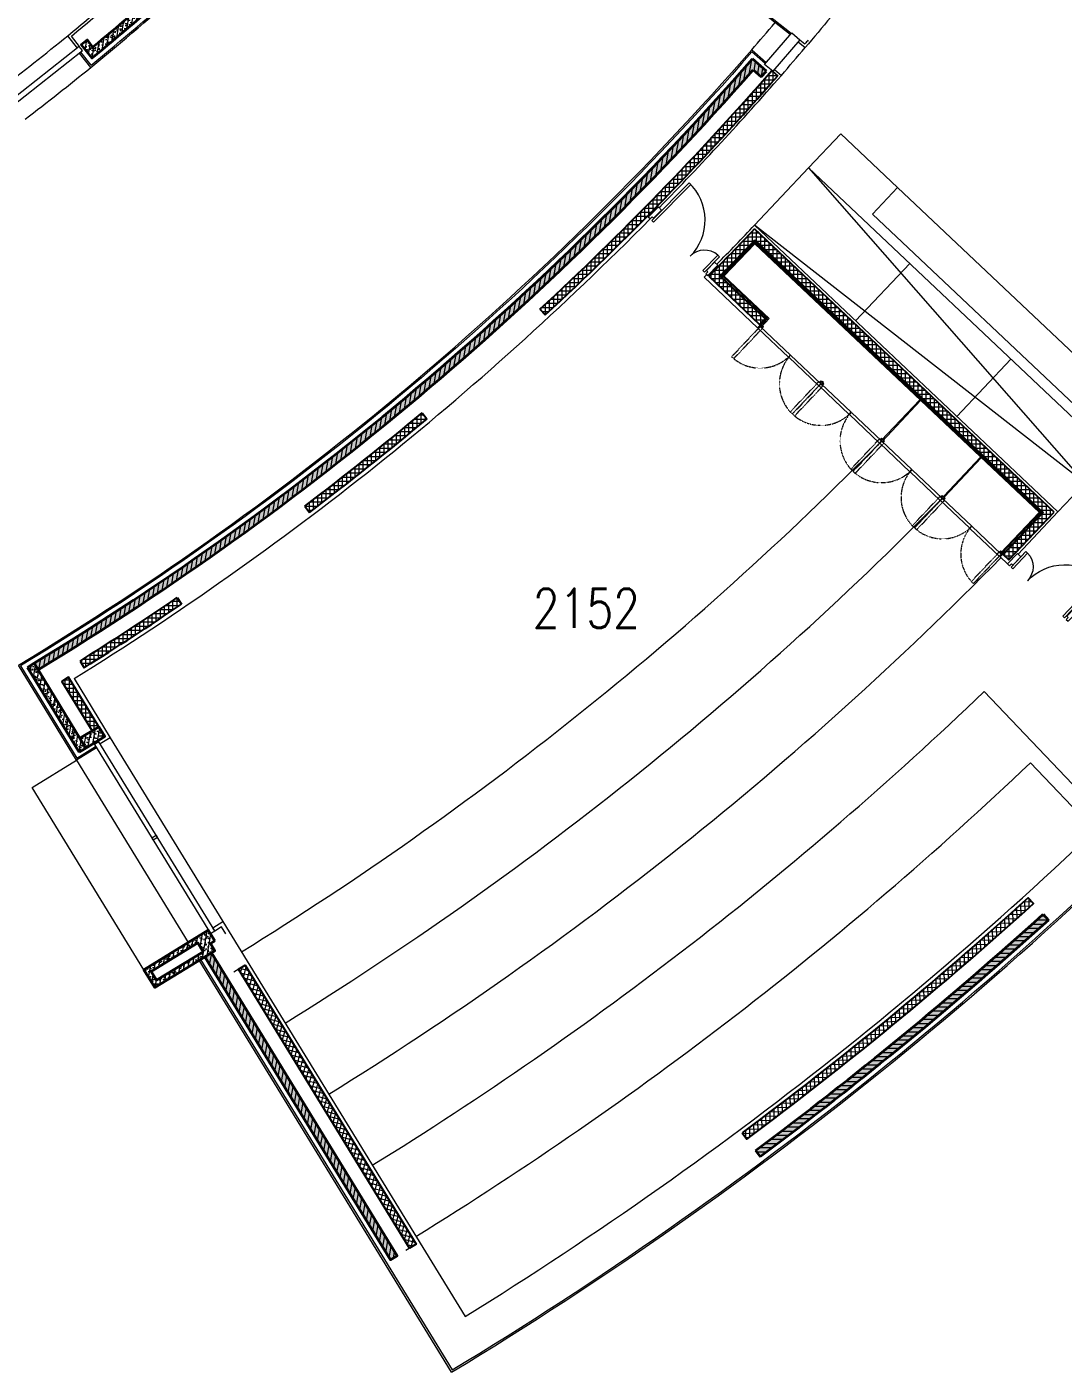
# Model space of a CAD drawing. Header units: inches. Extents: x 342932 to 557958, y 80625 to 242727.
# Drawn here: x 448515 to 468383, y 105037 to 130834 of the extents above; entities that cross this region are included whole.
import ezdxf
from ezdxf.enums import TextEntityAlignment as Align

# ---------------------------------------------------------------- set-up
doc = ezdxf.new("R2010")
doc.units = ezdxf.units.IN
doc.header["$MEASUREMENT"] = 0
doc.linetypes.add('First Floor$0$HIDDEN', pattern=[0.375, 0.25, -0.125])
for name, color, linetype, lineweight in [('First Floor$0$A-G2-G-Building-Elements-Below', 251, 'Continuous', 13), ('First Floor$0$A-G23-M-Stairs-Concrete', 251, 'Continuous', 15), ('First Floor$0$A-G250-G-Walls-Low-Level', 251, 'Continuous', 15), ('First Floor$0$A-G250-G-Walls-Precast-Concrete', 251, 'Continuous', 35), ('First Floor$0$A-G250-M-Walls-Blockwork', 7, 'Continuous', 25), ('First Floor$0$A-G252-H-Internal-Walls', 251, 'Continuous', 9), ('First Floor$0$A-G262-H-Precast-Panel', 251, 'Continuous', 5), ('First Floor$0$A-G312-M-Wall-Cladding-Panel', 7, 'Continuous', 9), ('First Floor$0$A-G312-M-Wall-Finish-Plaster', 7, 'Continuous', 15), ('First Floor$0$A-G321-M-Window', 251, 'Continuous', 9), ('First Floor$0$A-G322-M-Door', 251, 'Continuous', 15), ('First Floor$0$A-G331-M-Floor-Finish-Screed', 251, 'Continuous', 5), ('First Floor$0$A-G4-M-Furniture-Built-In', 251, 'Continuous', 9), ('First Floor$0$Z-Z001-S-Room-Name-Identification-250', 7, 'Continuous', 15)]:
    doc.layers.add(name, color=color, linetype=linetype, lineweight=lineweight)
doc.styles.add('First Floor$0$Tag-RomanS', font='romans.shx', dxfattribs={"width": 0.8})
pattern_1 = [(90, (361382.1135223866, 239676.5216957793), (-79.375, 7.105427357601002e-15), []), (180, (361382.1135223866, 239676.5216957793), (-7.105427357601002e-15, -79.375), [])]
pattern_2 = [(49.99999999999999, (361382.1135223866, 239676.5216957793), (182.184668996004, -15.93908553890309), [19.05, -209.55]), (355, (361382.1135223866, 239676.5216957793), (-35.24282597566699, 191.05664288218), [15.24, -167.64]), (100.451, (361397.2955223866, 239675.1934457793), (146.9425016659592, 175.1166878202919), [16.19, -178.09]), (46.18420000000002, (361382.1135223866, 239727.3216957793), (271.0790408921299, -42.04232793272715), [28.57499999999998, -314.3249999999997]), (96.6356, (361404.7034223866, 239723.8181957793), (237.4042344662371, 247.4255558900492), [24.285, -267.135]), (351.1840000000001, (361382.1135223866, 239727.3216957793), (237.4046058139339, 247.4251178605977), [22.86, -251.46]), (21, (361407.5135223866, 239714.6216957793), (151.6148798353833, -102.2655185167625), [19.05, -209.55]), (326.0000000000001, (361407.5135223866, 239714.6216957793), (61.80202834764707, 184.1879661223193), [15.24, -167.64]), (71.4514, (361420.1480223866, 239706.0995957793), (213.4164907701245, 81.92285771605745), [16.19, -178.09]), (37.50000000000001, (361382.1135223866, 239676.5216957793), (3.088603250591817, 84.55503887315311), [0, -165.608, 0, -170.18, 0, -168.275]), (7.499999999999999, (361382.1135223866, 239676.5216957793), (66.81966251030575, 100.1805748181195), [0, -97.02799999999999, 0, -161.798, 0, -64.135]), (327.5, (361325.4715223866, 239676.5216957793), (135.5905951668714, -5.728743992673458), [0, -63.5, 0, -198.12, 0, -262.89]), (317.5, (361300.0715223866, 239676.5216957793), (148.129181386018, 25.42649103333301), [0, -82.55, 0, -131.572, 0, -186.69])]
pattern_3 = [(80, (361382.1135223866, 239676.5216957793), (-78.16911539534401, 13.7833241023126), [])]

# ---------------------------------------------------------------- blocks, each defined once
blk = doc.blocks.new('First Floor$0$A$C647553F4')
for p, q in [((1.999999999992724, 3.637978807091713e-12), (0, 0)), ((2, -20.79523597040679), (1.999999999992724, 3.637978807091713e-12)), ((2, -20.79523597040679), (0, -20.79523597040679)), ((17.43575404337025, -7.647512015650136), (1.999999999992724, -7.647512015657412)), ((17.43575404337025, -12.56112209789353), (2, -12.56112209789717)), ((5, -36.08501475272351), (29.8715080867405, -36.08501475272351)), ((4.999999999992724, -39.21001475272351), (5, -36.08501475272351)), ((10.17399289176683, -12.56112209789717), (7.601248866441892, -36.08501475272351)), ((11.18544759857468, -3.312882975005778), (10.71138103442354, -7.647512015653774)), ((11.18575404337025, -3.307262309506768), (23.68575404337025, -3.307262309506768)), ((13.05455135922966, -5.458674675843213), (21.30447264556278, -5.458674675785005)), ((13.05455135923694, -7.647512015653774), (13.05455135922966, -5.458674675843213)), ((13.05455135922966, -15.33656129468), (13.05455135922966, -12.56112209789717)), ((21.30447264556278, -15.33656129462179), (13.05455135922966, -15.33656129468)), ((21.30447264556278, -5.458674675785005), (21.30447264556278, -15.33656129462179)), ((23.68606048816582, -3.312882975005778), (27.27025922029861, -36.08501475272351)), ((29.87150808674778, -39.21001475272351), (29.8715080867405, -36.08501475272351))]:
    blk.add_line(p, q)
at = {"elevation": -5.626083500714484e-10}
blk.add_lwpolyline([(5, -36.08501475272351), (29.87150808674778, -36.08501475272351), (29.87150808674778, -39.21001475272351), (5, -39.21001475272351)], close=True, dxfattribs=at)
blk.add_circle((17.43575404337025, -10.10431705677183), 2.456805041121697)
blk = doc.blocks.new('First Floor$0$A$C05DB4EB2')
h = blk.add_hatch(color=256)
h.paths.add_polyline_path([(-13, -48), (13, -48), (13, -2), (-13, -2)], flags=16)
h.paths.add_polyline_path([(-15, -50), (15, -50), (15, 0), (-15, 0)])
for points in [[(-15, -50), (15, -50), (15, 0), (-15, 0)], [(-13, -48), (13, -48), (13, -2), (-13, -2)]]:
    blk.add_lwpolyline(points, close=True)
blk = doc.blocks.new('First Floor$0$pivot door-1600')
at = {"layer": 'First Floor$0$A-G322-M-Door'}
for p, q in [((-231.7778740431888, -392.986235847912), (-231.7778740431906, -117.986235847912)), ((-181.7778740431906, -117.986235847912), (-231.7778740431906, -117.986235847912)), ((-181.7778740431906, -170.9862358479143), (-181.7778740431906, -117.986235847912)), ((-181.7778740431906, -170.9862358479143), (-144.707874043231, -170.9862358478781)), ((-139.7078585431821, -117.986235847912), (-94.70785854318206, -117.986235847912)), ((-139.7078585431821, -117.986235847912), (-139.7078585431821, -533.6098169784075)), ((-94.70785854318206, -117.986235847912), (-94.70785854318207, -533.6098169784075)), ((1270.938418608571, -117.986235847912), (1225.938418608571, -117.986235847912)), ((1225.938418608571, -117.986235847912), (1225.938418608571, -1133.895365692694)), ((1270.938418608571, -117.986235847912), (1270.938418608571, -1133.895365692693)), ((1318.008434108581, -170.9862358479143), (1280.938434108621, -170.9862358479185)), ((1318.008434108581, -117.986235847912), (1368.008434108577, -117.986235847912)), ((1318.008434108581, -170.9862358479143), (1318.008434108581, -117.986235847912)), ((1368.008434108579, -392.986235847912), (1368.008434108579, -117.986235847912)), ((-144.7078740432564, -392.986235847912), (-231.777874043187, -392.986235847912)), ((1280.938434108647, -392.986235847912), (1368.008434108577, -392.9862358479124)), ((-94.70785854318207, -533.6098169784075), (-139.7078585431821, -533.6098169784075)), ((1226.307741440706, -1133.895365692694), (1270.938418608571, -1133.895365692693))]:
    blk.add_line(p, q, dxfattribs=at)
at = {"layer": 'First Floor$0$A-G322-M-Door', "ltscale": 2}
for p, q in [((-144.707874043231, -170.9862358478781), (-144.7078740432564, -392.986235847912)), ((1280.938434108621, -170.9862358478781), (1280.938434108647, -392.986235847912))]:
    blk.add_line(p, q, dxfattribs=at)
at = {"layer": 'First Floor$0$A-G322-M-Door'}
for centre, radius, start, end in [((-119.7078585431821, -146.4862283478985), 387.9299844999914, 273.6949652885527, 0), ((1255.938418608571, -146.4862283478985), 987.7162926517613, 180, 270.8701585040232)]:
    blk.add_arc(centre, radius, start, end, dxfattribs=at)
blk = doc.blocks.new('First Floor$0$tag-roomname')
at = {"lineweight": 18, "ltscale": 0.01, "style": 'First Floor$0$Tag-RomanS', "width": 0.8}
blk.add_attdef('ROOM_NO_2', text='', height=3, dxfattribs=at).set_placement((-6.707523425575346e-12, 1.611682818592953), align=Align.MIDDLE_CENTER)
at = {"linetype": 'ByBlock', "lineweight": 15, "ltscale": 0.01, "style": 'First Floor$0$Tag-RomanS', "width": 0.8, "flags": 1}
for tag, p in [('ROOM_NAME_1', (-6.139089236967266e-12, -2.287525053430159)), ('ROOM_NAME_2', (-6.139089236967266e-12, -5.744039249906223))]:
    blk.add_attdef(tag, text='', height=2.5, dxfattribs=at).set_placement(p, align=Align.MIDDLE_CENTER)

msp = doc.modelspace()

# ---------------------------------------------------------------- hatches: boundary and pattern name
at = {"layer": 'First Floor$0$A-G252-H-Internal-Walls'}
h = msp.add_hatch(dxfattribs=at)
h.set_pattern_fill('ANSI37', color=256, scale=25, angle=45, style=0)
h.set_pattern_definition(pattern_1)
h.paths.add_polyline_path([(458352.0746688001, 125419.9465675971), (458453.9233848469, 125309.8246395294, 0.02678424521305896), (462911.0515806089, 129898.6194671254), (462798.0129132801, 129997.2209868325, -0.02678423965261953)])
h = msp.add_hatch(dxfattribs=at)
h.set_pattern_fill('ANSI37', color=256, scale=25, angle=45, style=0)
h.set_pattern_definition(pattern_1)
h.paths.add_polyline_path([(462466.5496982326, 126961.1252763849, -0.005150312644736544), (461587.3382349404, 126051.5013791217), (462564.745045952, 125129.0497543524), (462667.7679834086, 125238.0696315144), (461801.6246859698, 126055.3824145185, 0.003919276247332243), (462472.3080538422, 126749.3036074598), (468001.3851913589, 121525.5935342863), (467235.5653469239, 120715.1955056235), (467344.5875032986, 120612.1704144053), (468213.4324389491, 121531.5905994347)])
h = msp.add_hatch(dxfattribs=at)
h.set_pattern_fill('ANSI37', color=256, scale=25, angle=45, style=0)
h.set_pattern_definition(pattern_1)
h.paths.add_polyline_path([(456187.6467832504, 123317.5532409181), (456091.4857668402, 123432.6751715976, -0.0120567486626756), (453841.9377723968, 121643.9364299426), (453932.435861302, 121524.3116168549, 0.01205675689103443)])
h = msp.add_hatch(dxfattribs=at)
h.set_pattern_fill('ANSI37', color=256, scale=25, angle=45, style=0)
h.set_pattern_definition(pattern_1)
h.paths.add_polyline_path([(451480.8190735346, 119765.1277523214), (451396.4738330672, 119889.1675862897, -0.009329431312642338), (449534.3298921391, 118673.127542191), (449612.708649939, 118545.2250601838, 0.00933575254346764)])
h = msp.add_hatch(dxfattribs=at)
h.set_pattern_fill('ANSI37', color=256, scale=25, angle=45, style=0)
h.set_pattern_definition(pattern_1)
h.paths.add_polyline_path([(449892.3119567245, 117413.8060748787), (449314.2883838724, 118362.3443320431), (449186.3923592116, 118283.9695473482), (449764.4159320713, 117335.4312901714)])
h = msp.add_hatch(dxfattribs=at)
h.set_pattern_fill('ANSI37', color=256, scale=25, style=0)
h.set_pattern_definition([(181.6199759211103, (471667.4518698937, 118061.1876084419), (2.24394289291066, -79.34327536277637), []), (271.6199759211104, (471667.4518698937, 118061.1876084419), (79.34327536277637, 2.24394289291066), [])])
edge = h.paths.add_edge_path()
edge.add_line((462229.9062880047, 109625.4026732756), (462319.4977885411, 109505.0973823212))
edge.add_arc((417882.1502473754, 169176.4747678316), 74399.94042725001, 306.6751003987125, 312.1552570211111)
edge.add_line((467815.0662228632, 114021.6468942607), (467714.3978662837, 114132.8423102771))
edge.add_arc((417880.8361112429, 169178.1540095609), 74252.07214121887, 306.67513975907355, 312.15513875493934, ccw=False)
h = msp.add_hatch(dxfattribs=at)
h.set_pattern_fill('ANSI37', color=256, scale=25, angle=30, style=0)
h.set_pattern_definition([(74.99999999999999, (361403.4234822336, 239689.5804578248), (-76.6703624616948, 20.54376170501259), []), (165, (361403.4234822336, 239689.5804578248), (-20.54376170501259, -76.6703624616948), [])])
h.paths.add_polyline_path([(455848.2963637118, 107412.7166936843), (455976.1923412954, 107491.0915552021), (452697.7349643542, 112841.0477652625), (452569.8389446636, 112762.672972457)])
at = {"layer": 'First Floor$0$A-G262-H-Precast-Panel'}
h = msp.add_hatch(dxfattribs=at)
h.set_pattern_fill('AR-CONC', color=256, style=0)
h.set_pattern_definition(pattern_2)
edge = h.paths.add_edge_path()
edge.add_line((449782.2248162852, 130447.804644459), (449673.8584597487, 130585.2668076309))
edge.add_line((449673.8584597487, 130585.2668076309), (449557.9185435541, 130490.0463295051))
edge.add_line((449557.9185435541, 130490.0463295051), (449759.1582087711, 130234.7748542901))
edge.add_arc((417882.1135223288, 169176.5216956841), 50325.00000000654, 309.3031666088833, 311.6968140940836)
edge.add_line((451357.7417517765, 131600.0937169038), (451135.057179853, 131840.9925296178))
edge.add_line((451135.057179853, 131840.9925296178), (451024.9088034374, 131739.1724177881))
edge.add_line((451024.9088034374, 131739.1724177881), (451143.7263029715, 131610.6363709477))
edge.add_arc((417882.1135222987, 169176.521695719), 50175.00000005266, 309.4776374271556, 311.52234327581203, ccw=False)
h = msp.add_hatch(dxfattribs=at)
h.set_pattern_fill('ANSI31', color=256, scale=25, angle=35, style=0)
h.set_pattern_definition(pattern_3)
edge = h.paths.add_edge_path()
edge.add_line((449782.2248162852, 130447.804644459), (449673.8584597487, 130585.2668076309))
edge.add_line((449673.8584597487, 130585.2668076309), (449557.9185435541, 130490.0463295051))
edge.add_line((449557.9185435541, 130490.0463295051), (449759.1582087711, 130234.7748542901))
edge.add_arc((417882.1135223288, 169176.5216956841), 50325.00000000654, 309.3031666088833, 311.6968140940836)
edge.add_line((451357.7417517765, 131600.0937169038), (451135.057179853, 131840.9925296178))
edge.add_line((451135.057179853, 131840.9925296178), (451024.9088034374, 131739.1724177881))
edge.add_line((451024.9088034374, 131739.1724177881), (451143.7263029715, 131610.6363709477))
edge.add_arc((417882.1135222987, 169176.521695719), 50175.00000005266, 309.4776374271556, 311.52234327581203, ccw=False)
h = msp.add_hatch(dxfattribs=at)
h.set_pattern_fill('AR-CONC', color=256, scale=2, style=0)
h.set_pattern_definition([(49.99999999999999, (361382.1135223866, 239676.5216957793), (364.369337992008, -31.87817107780617), [38.1, -419.1]), (355, (361382.1135223866, 239676.5216957793), (-70.48565195133398, 382.1132857643599), [30.48, -335.28]), (100.451, (361412.4775223866, 239673.8651957793), (293.8850033319185, 350.2333756405837), [32.38, -356.18]), (46.18420000000002, (361382.1135223866, 239778.1216957793), (542.1580817842598, -84.0846558654543), [57.14999999999996, -628.6499999999994]), (96.6356, (361427.2933223866, 239771.1146957793), (474.8084689324743, 494.8511117800984), [48.57, -534.27]), (351.1840000000001, (361382.1135223866, 239778.1216957793), (474.8092116278679, 494.8502357211954), [45.72, -502.92]), (21, (361432.9135223866, 239752.7216957793), (303.2297596707666, -204.531037033525), [38.1, -419.1]), (326.0000000000001, (361432.9135223866, 239752.7216957793), (123.6040566952941, 368.3759322446385), [30.48, -335.28]), (71.4514, (361458.1825223866, 239735.6774957793), (426.8329815402489, 163.8457154321149), [32.38, -356.18]), (37.50000000000001, (361382.1135223866, 239676.5216957793), (6.177206501183633, 169.1100777463062), [0, -331.216, 0, -340.36, 0, -336.55]), (7.499999999999999, (361382.1135223866, 239676.5216957793), (133.6393250206115, 200.361149636239), [0, -194.056, 0, -323.596, 0, -128.27]), (327.5, (361268.8295223866, 239676.5216957793), (271.1811903337428, -11.45748798534692), [0, -127, 0, -396.24, 0, -525.78]), (317.5, (361218.0295223866, 239676.5216957793), (296.2583627720361, 50.85298206666603), [0, -165.1, 0, -263.144, 0, -373.38])])
h.paths.add_polyline_path([(462439.3232746292, 130009.0838079643), (462594.561202482, 129875.4780937669), (462693.633569114, 129988.1158926749), (462424.5754306608, 130219.6811115998, -0.07649810567008225), (448651.619364153, 118630.3225260329), (448729.9939819044, 118502.4267738285, 0.07586939744998757)])
h = msp.add_hatch(dxfattribs=at)
h.set_pattern_fill('ANSI31', color=256, scale=25, angle=35, style=0)
h.set_pattern_definition(pattern_3)
h.paths.add_polyline_path([(462439.3232746292, 130009.0838079643), (462594.561202482, 129875.4780937669), (462693.633569114, 129988.1158926749), (462424.5754306608, 130219.6811115998, -0.07649810567008225), (448651.619364153, 118630.3225260329), (448729.9939819044, 118502.4267738285, 0.07586939744998757)])
h = msp.add_hatch(dxfattribs=at)
h.set_pattern_fill('AR-CONC', color=256, style=0)
h.set_pattern_definition(pattern_2)
h.paths.add_polyline_path([(448523.3917130355, 118552.4889065313), (449516.9935464069, 116925.7885639817), (449644.8895710603, 117004.1633486893), (448651.619364153, 118630.3225260329)])
h = msp.add_hatch(dxfattribs=at)
h.set_pattern_fill('ANSI31', color=256, scale=25, angle=35, style=0)
h.set_pattern_definition(pattern_3)
h.paths.add_polyline_path([(448523.3917130355, 118552.4889065313), (449516.9935464069, 116925.7885639817), (449644.8895710603, 117004.1633486893), (448651.619364153, 118630.3225260329)])
h = msp.add_hatch(dxfattribs=at)
h.set_pattern_fill('AR-CONC', color=256, style=0)
h.set_pattern_definition([(49.99999999999999, (361502.6764298245, 239474.4913974304), (182.184668996004, -15.93908553890309), [19.05, -209.55]), (355, (361502.6764298245, 239474.4913974304), (-35.24282597566699, 191.05664288218), [15.24, -167.64]), (100.451, (361517.8584298245, 239473.1631474304), (146.9425016659592, 175.1166878202919), [16.19, -178.09]), (46.18420000000002, (361502.6764298245, 239525.2913974304), (271.0790408921299, -42.04232793272715), [28.57499999999998, -314.3249999999997]), (96.63559999999998, (361525.2663298245, 239521.7878974304), (237.4042344662371, 247.4255558900492), [24.28499999999998, -267.1349999999996]), (351.1840000000001, (361502.6764298245, 239525.2913974304), (237.4046058139339, 247.4251178605977), [22.86, -251.46]), (21, (361528.0764298245, 239512.5913974304), (151.6148798353833, -102.2655185167625), [19.05, -209.55]), (326.0000000000001, (361528.0764298245, 239512.5913974304), (61.80202834764707, 184.1879661223193), [15.24, -167.64]), (71.4514, (361540.7109298245, 239504.0692974304), (213.4164907701245, 81.92285771605745), [16.19, -178.09]), (37.50000000000001, (361502.6764298245, 239474.4913974304), (3.088603250591817, 84.55503887315311), [0, -165.608, 0, -170.18, 0, -168.275]), (7.499999999999999, (361502.6764298245, 239474.4913974304), (66.81966251030575, 100.1805748181195), [0, -97.02799999999999, 0, -161.798, 0, -64.135]), (327.5, (361446.0344298245, 239474.4913974304), (135.5905951668714, -5.728743992673458), [0, -63.5, 0, -198.12, 0, -262.89]), (317.5, (361420.6344298245, 239474.4913974304), (148.129181386018, 25.42649103333301), [0, -82.55, 0, -131.572, 0, -186.69])])
h.paths.add_polyline_path([(450007.2616409452, 117226.2252387105), (449892.3119567245, 117413.8060748787), (449546.9926901093, 117202.194156141), (449661.9423743475, 117014.6133199835)])
h = msp.add_hatch(dxfattribs=at)
h.set_pattern_fill('ANSI31', color=256, scale=25, angle=35, style=0)
h.set_pattern_definition([(80, (361502.6764298245, 239474.4913974304), (-78.16911539534401, 13.7833241023126), [])])
h.paths.add_polyline_path([(450007.2616409452, 117226.2252387105), (449892.3119567245, 117413.8060748787), (449546.9926901093, 117202.194156141), (449661.9423743475, 117014.6133199835)])
h = msp.add_hatch(dxfattribs=at)
h.set_pattern_fill('AR-CONC', color=256, style=0)
h.set_pattern_definition(pattern_2)
h.paths.add_polyline_path([(468100.3020640614, 113706.5824079495), (467999.6307873322, 113817.7817516603, -0.02391623546829241), (462483.7488742778, 109284.5376833843), (462573.3403748174, 109164.2323924322, 0.02391623546829319)])
h = msp.add_hatch(dxfattribs=at)
h.set_pattern_fill('ANSI31', color=256, scale=25, angle=315, style=0)
h.set_pattern_definition([(0, (361382.1135223866, 239676.5216957793), (2.131628207280301e-14, 79.37499999999999), [])])
h.paths.add_polyline_path([(468100.3020640614, 113706.5824079495), (467999.6307873323, 113817.7817516603, -0.02391623546829241), (462483.7488742779, 109284.5376833843), (462573.3403748175, 109164.2323924322, 0.02391623546829319)])
h = msp.add_hatch(dxfattribs=at)
h.set_pattern_fill('AR-CONC', color=256, style=0)
h.set_pattern_definition(pattern_2)
h.paths.add_polyline_path([(452118.8319754987, 113307.2749265004), (452033.5618850252, 113255.0213404268), (452117.5008078775, 113118.0454870224), (450966.4426546206, 112412.6761435122), (450757.443228731, 112753.7322092461), (451993.7714670137, 113511.3551280705)])
h.paths.add_polyline_path([(451894.7289871318, 113098.8135093555), (450999.456814583, 112550.1900164183), (450894.9571016392, 112720.7180492835), (451790.2292741827, 113269.3415422215)], flags=16)
h = msp.add_hatch(dxfattribs=at)
h.set_pattern_fill('ANSI31', color=256, scale=25, angle=35, style=0)
h.set_pattern_definition(pattern_3)
h.paths.add_polyline_path([(452118.8319754987, 113307.2749265004), (452033.5618850252, 113255.0213404268), (452117.5008078775, 113118.0454870224), (450966.4426546206, 112412.6761435122), (450757.443228731, 112753.7322092461), (451993.7714670137, 113511.3551280705)])
h.paths.add_polyline_path([(451894.7289871318, 113098.8135093555), (450999.456814583, 112550.1900164183), (450894.9571016392, 112720.7180492835), (451790.2292741827, 113269.3415422215)], flags=16)
h = msp.add_hatch(dxfattribs=at)
h.set_pattern_fill('ANSI31', color=256, scale=25, angle=35, style=0)
h.set_pattern_definition(pattern_3)
h.paths.add_polyline_path([(452053.5588641836, 113078.8618135316), (455613.8264171816, 107269.0332005309), (455485.9303925277, 107190.6584158232), (451925.6628395161, 113000.487028815)])
h = msp.add_hatch(dxfattribs=at)
h.set_pattern_fill('AR-CONC', color=256, style=0)
h.set_pattern_definition(pattern_2)
h.paths.add_polyline_path([(452053.5588641836, 113078.8618135316), (455613.8264171816, 107269.0332005309), (455485.9303925277, 107190.6584158232), (451925.6628395161, 113000.487028815)])

# ---------------------------------------------------------------- linework, layer by layer
at = {"layer": 'First Floor$0$A-G2-G-Building-Elements-Below', "elevation": -2.926102654017927e-09}
msp.add_lwpolyline([(450757.4432287106, 112753.7322092336), (448615.0090489181, 116249.8670400994), (449467.6492132181, 116772.3656048184)], dxfattribs=at)
at = {"layer": 'First Floor$0$A-G23-M-Stairs-Concrete'}
for p, q in [((462464.5743601701, 127031.7869009173, -2.922780948448567e-09), (463502.3406399944, 128129.9612999591, -2.922780948445602e-09)), ((463501.6936181423, 128129.2766151246, -2.922781396911288e-09), (468803.4015457235, 122081.6479063613, -2.922780908860883e-09)), ((463501.6936181424, 128129.2766151246, -2.922781396911288e-09), (469321.9621394854, 122630.3937844896, -2.922780908860883e-09)), ((468803.4015457235, 122081.6479063613, -2.922780908860883e-09), (462464.5744386716, 127031.7869840134, -2.922780948447296e-09)), ((468284.8409519616, 121532.902028233, -2.922780908860883e-09), (469321.9621394854, 122630.3937844896, -2.922780908860883e-09)), ((466871.7172310594, 118090.1343558581, -2.922780948447296e-09), (469211.1801549133, 115629.742673608, -2.922780948447296e-09)), ((467757.2600408189, 116723.4496547972, -2.922780948447296e-09), (468994.1909555004, 115422.5807659556, -2.922780948447296e-09))]:
    msp.add_line(p, q, dxfattribs=at)
for radius, start, end in [(65675.00000000001, 301.7259583805542, 315.4622159440661), (67275, 301.7205843891092, 315.4899144918963), (68875, 301.7154600801321, 315.4670794491818), (70475, 301.7105684501452, 313.7988568787205), (72074.99999999999, 301.7058939966973, 313.5549983081467)]:
    msp.add_arc((418093.941903006, 168957.1596182432, -2.922780948447296e-09), radius, start, end, dxfattribs=at)
at = {"layer": 'First Floor$0$A-G250-G-Walls-Low-Level'}
for p, q in [((450110.3970503638, 117201.4646216413, -2.923959260501585e-09), (452273.4920181244, 113676.9039637682, -2.926102654018102e-09)), ((449465.2758751584, 116770.9490261317, -2.923959260501585e-09), (451610.2279523872, 113276.3193600199))]:
    msp.add_line(p, q, dxfattribs=at)
for centre, radius, start, end in [((416729.8645875308, 170162.4469723334, -2.926102654017927e-09), 60566.4785603473, 318.9599034319327, 319.6105217500573), ((417797.377246071, 169282.1823556142), 49835.43683375064, 307.297005691313, 309.2055759466294), ((374419.8697772116, 206356.817206949, -2.926102654017927e-09), 116995.5128792924, 319.1973362729739, 319.5401455787205), ((417882.1136151247, 169176.5215780282), 50449.99985016487, 307.3414064418768, 309.1585935579924)]:
    msp.add_arc(centre, radius, start, end, dxfattribs=at)
at = {"layer": 'First Floor$0$A-G250-G-Walls-Precast-Concrete'}
for p, q in [((462693.633569114, 129988.1158926749), (462424.5754306608, 130219.6811115998)), ((462439.3232746292, 130009.0838079643), (462594.561202482, 129875.4780937669)), ((462594.561202482, 129875.4780937669), (462693.633569114, 129988.1158926749)), ((448651.619364153, 118630.3225260329), (448523.3917130355, 118552.4889065313)), ((448523.3917130355, 118552.4889065313), (449516.9935464069, 116925.7885639817, -2.923959260501585e-09)), ((449644.8895710603, 117004.1633486893, -2.923959260501585e-09), (448651.619364153, 118630.3225260329)), ((449516.9935464069, 116925.7885639817, -2.923959260501585e-09), (449644.8895710603, 117004.1633486893, -2.923959260501585e-09)), ((467999.6307873322, 113817.7817516603), (468100.3020640614, 113706.5824079495)), ((452053.5588641836, 113078.8618135316, -2.926102654017679e-09), (451925.6628395161, 113000.487028815, -2.926102654017679e-09)), ((462483.7488742778, 109284.5376833843), (462573.3403748174, 109164.2323924322))]:
    msp.add_line(p, q, dxfattribs=at)
msp.add_lwpolyline([(451143.7263029715, 131610.6363709477, -0.00892194904469555), (449782.2248162852, 130447.804644459), (449673.8584597487, 130585.2668076309), (449557.9185435541, 130490.0463295051), (449759.1582087711, 130234.7748542901, 0.01044463721572856), (451357.7417517766, 131600.0937169038), (451135.057179853, 131840.9925296178), (451024.9088034374, 131739.1724177881)], format="xyb", close=True, dxfattribs=at)
at = {"layer": 'First Floor$0$A-G250-G-Walls-Precast-Concrete', "elevation": -2.923959260501585e-09}
msp.add_lwpolyline([(449529.9398868212, 117191.7441848459), (449644.8895710594, 117004.1633486884), (450007.2616409452, 117226.2252387105), (449892.3119567245, 117413.8060748787), (449529.9398868221, 117191.7441848465)], dxfattribs=at)
at = {"layer": 'First Floor$0$A-G250-G-Walls-Precast-Concrete'}
for points in [[(462483.7488742778, 109284.5376833843, 0.02391623546829227), (467999.6307873321, 113817.7817516603, 0.02391623546829227)], [(468100.3020640614, 113706.5824079495, -0.02391623546829329), (462573.3403748174, 109164.2323924322)]]:
    msp.add_lwpolyline(points, format="xyb", dxfattribs=at)
at = {"layer": 'First Floor$0$A-G250-G-Walls-Precast-Concrete', "elevation": -2.926102654018102e-09}
msp.add_lwpolyline([(452118.8319754987, 113307.2749265004), (452033.5618850252, 113255.0213404268), (452117.5008078775, 113118.0454870224), (450966.4426546206, 112412.6761435122), (450757.443228731, 112753.7322092461), (451993.7714670137, 113511.3551280705)], close=True, dxfattribs=at)
at = {"layer": 'First Floor$0$A-G250-G-Walls-Precast-Concrete'}
msp.add_lwpolyline([(451894.7289871318, 113098.8135093555), (450999.456814583, 112550.1900164183), (450894.9571016392, 112720.7180492835), (451790.2292741827, 113269.3415422215)], close=True, dxfattribs=at)
msp.add_lwpolyline([(452053.5588641836, 113078.8618135316), (455613.8264171816, 107269.0332005309), (455485.9303925277, 107190.6584158232), (451925.6628395161, 113000.487028815), (452053.5588641836, 113078.8618135316)], dxfattribs=at)
for centre, radius, start, end in [((417885.0796533957, 169172.3754832699), 59169.91704325563, 301.3301915034824, 318.8281864643166), ((417886.9069761966, 169169.8332425044), 59316.79436975395, 301.3303900721148, 318.6851271930855)]:
    msp.add_arc(centre, radius, start, end, dxfattribs=at)
at = {"layer": 'First Floor$0$A-G250-M-Walls-Blockwork'}
for p, q in [((462798.0129132801, 129997.2209868325), (462911.0515806089, 129898.6194671254)), ((468214.1547270379, 121530.8989757322, -2.922780909108107e-09), (462466.5496982326, 126961.1252763849, -2.922780948447296e-09)), ((462472.3241121881, 126749.3204849585, -2.922780948447296e-09), (468002.0960522668, 121524.8898182296, -2.922780948447296e-09)), ((461587.3382349404, 126051.5013791217, -2.922780948447296e-09), (462564.745045952, 125129.0497543523, -2.922887961500585e-09)), ((462667.7679834086, 125238.0696315145, -2.922780948447296e-09), (461801.6246859698, 126055.3824145185, -2.922780948447296e-09)), ((458352.0746688001, 125419.9465675971), (458453.9233848469, 125309.8246395294)), ((462564.745045952, 125129.0497543523, -2.919106943182392e-09), (462667.7679834086, 125238.0696315145, -2.9191063553826e-09)), ((456091.4857668402, 123432.6751715976), (456186.0611927735, 123319.4514762299)), ((453841.9377723968, 121643.9364299426), (453932.435861302, 121524.3116168549)), ((468002.0960522668, 121524.8898182296, -2.922780948447296e-09), (467236.2921612997, 120714.508671682, -2.922780948447296e-09)), ((467345.3143176744, 120611.4835804638, -2.922780948447296e-09), (468214.1547270379, 121530.8989757322, -2.922780909108107e-09)), ((467236.2921612997, 120714.508671682, -2.922780948447296e-09), (467345.3143176744, 120611.4835804639, -2.922780948447296e-09)), ((451396.4738330672, 119889.1675862897), (451480.8190735346, 119765.1277523214)), ((449534.3298921391, 118673.127542191), (449612.708649939, 118545.2250601838))]:
    msp.add_line(p, q, dxfattribs=at)
msp.add_lwpolyline([(449892.3119567245, 117413.8060748787), (449314.2883838724, 118362.3443320431), (449186.3923592116, 118283.9695473482), (449764.4159320713, 117335.4312901714), (449892.3119567038, 117413.806074866)], dxfattribs=at)
msp.add_lwpolyline([(462229.9062880047, 109625.4026732756), (462319.4977885411, 109505.0973823212, 0.02391625251174153), (467815.0662228632, 114021.6468942607), (467714.3978662837, 114132.8423102771, -0.02391556434285807), (462229.9062880047, 109625.4026732756)], format="xyb", dxfattribs=at)
msp.add_lwpolyline([(455848.296316588, 107412.7167705834), (452569.8389396468, 112762.6729806437), (452697.7349643542, 112841.0477652625), (455976.1923412954, 107491.0915552022)], close=True, dxfattribs=at)
for centre, radius, start, end in [((417882.1135220086, 169176.5216955433), 59602.48000000012, 312.7653880921552, 318.9024163711287), ((417882.1135220086, 169176.5216955433), 59752.48000000012, 312.765386815387, 318.9024163711287), ((417874.2957888247, 169182.7585370222, -2.922780948447296e-09), 61409.57111002207, 315.383828794624, 316.5641830698922), ((417874.2957888198, 169182.7585370229, -2.922780948447296e-09), 61559.57111002605, 315.5264807679009, 316.4247298017698), ((417882.1135220086, 169176.5216955433), 59602.48000000012, 307.1085966975184, 309.8716660686729), ((417882.1135220086, 169176.5216955433), 59752.48000000012, 307.1085954215131, 309.8716666818601), ((417882.1135220086, 169176.5216955433), 59602.48000000012, 302.0767889021973, 304.2148750280606), ((417882.1135220086, 169176.5216955433), 59752.48000000012, 302.0753409194424, 304.2148756404124)]:
    msp.add_arc(centre, radius, start, end, dxfattribs=at)
at = {"layer": 'First Floor$0$A-G252-H-Internal-Walls'}
for p, q in [((452697.7349640622, 112841.0477650836), (452483.0616923278, 112709.4957962751)), ((455976.1926900028, 107491.0917846387), (455779.2667897376, 107370.4152750708))]:
    msp.add_line(p, q, dxfattribs=at)
at = {"layer": 'First Floor$0$A-G312-M-Wall-Cladding-Panel'}
for p, q in [((463170.8829997493, 130710.2255932647), (462075.6471358971, 131573.9280381002)), ((463151.2952934011, 130687.4664248926), (462057.0743237381, 131550.368524687)), ((463170.8829997493, 130710.2255932647), (463151.2952934011, 130687.4664248926)), ((449523.0114724792, 130332.4449680068), (449546.5709804057, 130351.017786486)), ((449739.7297032068, 130057.5392028773), (449523.0114724792, 130332.4449680068)), ((449744.4138013483, 130100.0553645246), (449546.5709804057, 130351.017786486))]:
    msp.add_line(p, q, dxfattribs=at)
at = {"layer": 'First Floor$0$A-G312-M-Wall-Cladding-Panel', "elevation": -2.926102654017927e-09}
msp.add_lwpolyline([(448351.0697804973, 118594.4576360538, 0.07818963354821543), (462412.1476409031, 130395.2828764055), (462692.3144740646, 130154.1716347261), (462672.7447851013, 130131.4334009489), (462415.1782552802, 130353.0952354702, -0.07793397821316335), (448392.4397671809, 118584.3643790403), (449475.1801231475, 116812.2031880037), (449833.2889921778, 117031.6525851851), (449848.9639491193, 117006.0733802546), (449465.2758751584, 116770.9490261317), (448351.0697804602, 118594.457636004)], format="xyb", dxfattribs=at)
at = {"layer": 'First Floor$0$A-G312-M-Wall-Cladding-Panel'}
for points in [[(456658.9870239564, 105037.1688657996, 0.06895893680193724), (472639.2616397298, 117998.8192262772, 0.06895893680193724)], [(456668.9820026645, 105078.274968595, 0.06621895583560639), (472076.5627973645, 117446.7617138933, 0.06588390608600238)]]:
    msp.add_lwpolyline(points, format="xyb", dxfattribs=at)
for points in [[(451819.0828189863, 112935.1747082348), (451844.6620239169, 112950.8496651763), (456668.9820026645, 105078.274968595)], [(456658.9870239564, 105037.1688657996), (451819.0828189863, 112935.1747082348)]]:
    msp.add_lwpolyline(points, dxfattribs=at)
for radius, start, end in [(50449.99999998994, 309.1585935533004, 311.8414064483067), (50419.99999998994, 309.1932297723686, 311.8067702289348)]:
    msp.add_arc((417882.1135221403, 169176.5216955091), radius, start, end, dxfattribs=at)
at = {"layer": 'First Floor$0$A-G312-M-Wall-Finish-Plaster'}
for p, q in [((463304.3184802009, 130551.0042146298, -2.926102654017927e-09), (463437.2156768543, 130436.6260783115, -2.926102654017927e-09)), ((463336.9346284473, 130588.9012708951, -2.926102654017927e-09), (463431.6502860043, 130507.3841233228, -2.926102654017927e-09)), ((462847.6924047522, 130020.4454269161, -2.926102654017927e-09), (462981.3403695138, 129905.4211410989, -2.926102654017927e-09)), ((460430.0310875839, 127187.6386700045, -2.926102654018103e-09), (460622.739715239, 127383.8232382745, -2.926102654018099e-09)), ((460465.4357373965, 127152.8613093886), (460430.0310875839, 127187.6386700045, -2.926102654018103e-09)), ((460622.739715239, 127383.8232382745, -2.926102654018099e-09), (460639.2952208007, 127367.6349108358, -2.926102654017927e-09)), ((462464.5743601701, 127031.7869009173, -2.922780948447296e-09), (468284.8409519616, 121532.902028233, -2.922785534998787e-09)), ((461822.9848993231, 126055.8988865498, -2.922780948447296e-09), (462472.787035418, 126728.2153551767, -2.922780948447296e-09)), ((462472.787035418, 126728.2153551767, -2.922780948447296e-09), (467980.8900089181, 121524.2890686397, -2.922780948447296e-09)), ((461571.316128271, 126066.5745827849, -2.948410736285331e-09), (461764.0247559262, 126262.7591510549, -2.948410736285328e-09)), ((461764.0247559262, 126262.7591510549, -2.948410736285328e-09), (461743.9261940586, 126282.5016125009, -2.922780948447296e-09)), ((461498.0340841445, 126032.883110317, -2.922780948447296e-09), (462524.8206264465, 125064.9578023948, -2.922780948447297e-09)), ((461551.0667008415, 126086.465236801, -2.922780948447296e-09), (461571.316128271, 126066.5745827849, -2.948410736285331e-09)), ((462689.0042824281, 125238.7030319678, -2.919106943100666e-09), (461822.9848993231, 126055.8988865498, -2.922603149457712e-09)), ((462524.8206264465, 125064.9578023948, -2.922780948447297e-09), (462689.0042824281, 125238.7030319678, -2.919106943100667e-09)), ((467980.8900089181, 121524.2890686397, -2.922780948447296e-09), (467173.8634611878, 120670.3132525825, -2.922780948447296e-09)), ((467519.0219151357, 120722.5048541846, -2.922780942870704e-09), (468284.8409519616, 121532.902028233, -2.922780908860883e-09)), ((467317.5008964193, 120534.577013788, -2.922780951238666e-09), (467506.3802867731, 120734.4510909933, -2.922739174170716e-09)), ((467506.3802867731, 120734.4510909933, -2.922739174170717e-09), (467519.0219151357, 120722.5048541846, -2.9227391741405e-09)), ((467317.5008964193, 120534.577013788, -2.922780951238666e-09), (467173.8634722482, 120670.3132642865, -2.922780951010021e-09)), ((449418.532769284, 118335.7740199781), (450110.3970456176, 117201.4646187328, -5.850060401608036e-09)), ((450110.3970456176, 117201.4646187328, -5.850060401608036e-09), (449918.5530086132, 117083.9024416567, -5.850060401608036e-09))]:
    msp.add_line(p, q, dxfattribs=at)
for points in [[(449520.0008474143, 130457.4087073354), (449523.9142461028, 130460.4937606964), (449368.2842060604, 130657.9096077107, 0.01077473525236262), (451000.9872631657, 132052.3219346105), (451171.6023877681, 131867.7515326616), (451175.2740003153, 131871.1455363893)], [(449484.6483891333, 130429.5390764555), (449298.5919038108, 130665.5507120478, 0.00538283687616639), (450121.6443707561, 131351.8925379007, 0.005282380038523434)]]:
    msp.add_lwpolyline(points, format="xyb", dxfattribs=at)
at = {"layer": 'First Floor$0$A-G312-M-Wall-Finish-Plaster', "elevation": -2.926102654017927e-09}
for points in [[(463929.1576290686, 131022.7574190996, -0.00319910285966435), (463437.1722986919, 130436.6634117805)], [(463495.5034442207, 130582.7247872379, -0.000413219796952042), (463431.6502860042, 130507.3841233228)]]:
    msp.add_lwpolyline(points, format="xyb", dxfattribs=at)
at = {"layer": 'First Floor$0$A-G312-M-Wall-Finish-Plaster'}
msp.add_lwpolyline([(452331.2862901854, 113439.0512187905), (452248.7313981228, 113573.7685590701), (452120.835368639, 113495.3937714019), (452081.6479762851, 113559.3417837284), (452273.4920181398, 113676.9039637777), (456915.1805931564, 106102.3566195571)], dxfattribs=at)
for centre, radius, start, end in [((417882.1135220091, 169176.5216955432, -2.926102654017927e-09), 59800.99999999964, 315.6424151081284, 318.9515956033944), ((417882.1135220086, 169176.5216955433), 59827.48000000012, 301.8112486095701, 315.3789970076273), ((420220.6149982704, 166940.0183774218, -2.922780948447296e-09), 58113.84552885911, 315.6036022392141, 316.6285786852588), ((420220.6149982704, 166940.0183774218, -2.922780948447296e-09), 58113.84552885911, 315.2581453029055, 315.3324730692108), ((417882.1135225006, 169176.5216957305), 74174.99999999117, 301.7510439901974, 315.5395720112105)]:
    msp.add_arc(centre, radius, start, end, dxfattribs=at)
at = {"layer": 'First Floor$0$A-G321-M-Window'}
msp.add_lwpolyline([(462659.6983258182, 130116.2745784608), (463181.5566977597, 130722.6274787051), (463336.9346284473, 130588.9012708951), (462815.0762565058, 129982.5483706508), (462659.6983258182, 130116.2745784608)], dxfattribs=at)
for points in [[(449520.0008474143, 130457.4087073354), (448145.6962183713, 129373.9942960453), (448207.6056133022, 129295.4626029571), (449581.9102423451, 130378.8770142472)], [(452118.2228758029, 113499.656972216), (449895.0405732009, 117122.2712490526), (449809.7765567655, 117070.021392581), (452032.9588593676, 113447.4071157441)], [(450908.3052439486, 115280.0302582712), (450993.569260384, 115332.2801147431), (451019.6941886198, 115289.6481065255), (450934.4301721846, 115237.3982500536)]]:
    msp.add_lwpolyline(points, close=True, dxfattribs=at)
at = {"layer": 'First Floor$0$A-G331-M-Floor-Finish-Screed'}
for p, q in [((465442.1898294479, 126296.7460499502, -2.922780948051499e-09), (464404.663224115, 125198.8252766756, -2.922780948051499e-09)), ((467381.8713459746, 124463.3533666942, -2.922780922056283e-09), (466344.7520879996, 123365.8636524909, -2.922780922056283e-09))]:
    msp.add_line(p, q, dxfattribs=at)
at = {"layer": 'First Floor$0$A-G4-M-Furniture-Built-In'}
for p, q in [((463501.6876403003, 128129.282262884, -2.922781396910018e-09), (464119.7656337025, 128783.4837563431, -2.92278139690231e-09)), ((464119.7656337025, 128783.4837563431, -2.92278139690231e-09), (465210.1014562433, 127753.3537674172, -2.922781628570842e-09)), ((463501.6876403003, 128129.282262884, -2.922781396910018e-09), (470891.9220655313, 121147.1195654191, -2.922782967146204e-09)), ((464729.3741279793, 127244.5303835498, -2.922781628576838e-09), (465210.1014562433, 127753.3537674172, -2.922781628570842e-09)), ((465210.1014561676, 127753.3537673372, -2.922781628570842e-09), (470419.6642364833, 122831.451047909, -2.922782735469963e-09)), ((464729.3741279793, 127244.5303835498, -2.922781628576838e-09), (469938.9369081638, 122322.6276639757, -2.922782735475959e-09)), ((462487.3258693439, 126714.4794908828, -2.922780948447296e-09), (461837.5077649089, 126042.1465006451, -2.922780948447296e-09)), ((461879.8554718592, 126057.1830306999, -2.922780948447296e-09), (462474.0643196201, 126671.9800157549, -2.922780948447296e-09)), ((462470.4296111387, 126675.4139818283, -2.922780948447296e-09), (462484.3298029635, 126689.7957872454, -2.922780948447296e-09)), ((467927.2639422665, 121519.9567953592, -2.922780948447296e-09), (462470.4296111387, 126675.4139818283, -2.922780948447296e-09)), ((462484.3298029635, 126689.7957872454, -2.922780948447296e-09), (467941.0008552967, 121534.4928617973, -2.922780948447296e-09)), ((462487.3258693439, 126714.4794908828, -2.922780948447296e-09), (462501.8647032698, 126700.743626589, -2.922780948447296e-09)), ((462487.964511445, 126686.361821172, -2.922780948447296e-09), (462501.8647032698, 126700.743626589, -2.922780948447296e-09)), ((461837.5077649089, 126042.1465006451, -2.922780948447296e-09), (461852.055174969, 126028.4195096312, -2.922780948447296e-09)), ((461852.055174969, 126028.4195096313, -2.922780948447296e-09), (461865.9553234413, 126042.8012701937, -2.922780948447296e-09)), ((461862.3184709195, 126046.2330179401, -2.922780948447296e-09), (461876.2186193306, 126060.6147784392, -2.922780948447296e-09)), ((462717.2703971359, 125239.4971581665, -2.922780948447296e-09), (461862.3184709195, 126046.2330179401, -2.922780948447296e-09)), ((462745.5401190931, 125240.3197381319, -2.922780948447296e-09), (461876.2186193306, 126060.6147784392, -2.922780948447296e-09)), ((462577.4681915794, 125091.5224107764, -2.922780948447296e-09), (462717.2703971359, 125239.4971581665, -2.922780948447296e-09)), ((462591.9946068039, 125077.7982793078, -2.922780948447296e-09), (462745.5401190931, 125240.3197381319, -2.922780948447296e-09)), ((462577.4681915794, 125091.5224107764, -2.922780948447296e-09), (462591.9946068039, 125077.7982793078, -2.922780948447296e-09)), ((467927.2639422665, 121519.9567953592, -2.922780948447296e-09), (467941.0008552967, 121534.4928617973, -2.922780948447296e-09)), ((467937.3663814708, 121537.9266061751, -2.922780948447296e-09), (467951.1032940139, 121552.4626720978, -2.922780948447296e-09)), ((467951.1032940139, 121552.4626720977, -2.922780948447296e-09), (467965.6393603231, 121538.7257591893, -2.922780948447296e-09))]:
    msp.add_line(p, q, dxfattribs=at)
at = {"layer": 'First Floor$0$A-G4-M-Furniture-Built-In', "extrusion": (6.197123523952633e-16, -8.237808402667692e-16, -1)}
for p, q in [((462583.5163101455, 125127.0698137794, -2.919106943100662e-09), (462577.4681915795, 125091.5224107764, -2.91655336309511e-09)), ((462598.0706576639, 125113.3292535382, -2.916522437499801e-09), (462562.9138440611, 125105.2629710175, -2.916532654265895e-09)), ((467966.4471466164, 121510.4619150878, -2.916517257193545e-09), (467931.30181069, 121502.384785902, -2.916507119090164e-09)), ((467951.9042767744, 121524.1916286639, -2.919081407924931e-09), (467945.8446805319, 121488.655072326, -2.916548182788854e-09)), ((467232.9582666316, 120734.3076815354, -2.916522437499802e-09), (467197.8129307053, 120726.2305523496, -2.916512299396421e-09)), ((467218.4153967897, 120748.0373951115, -2.919086588231188e-09), (467212.3558005472, 120712.5008387736, -2.916553363095111e-09))]:
    msp.add_line(p, q, dxfattribs=at)
for points, elevation in [([(-462577.4681915794, 125091.5224107764), (-462562.913844061, 125105.2629710176), (-462583.5163101456, 125127.0698137795), (-462598.0706576639, 125113.3292535382)], 3.106397919983546e-09), ([(-467945.8446805318, 121488.655072326), (-467931.30181069, 121502.3847859021), (-467951.9042767744, 121524.191628664), (-467966.4471466164, 121510.4619150878)], 3.112667223161898e-09), ([(-467212.3558005471, 120712.5008387736), (-467197.8129307053, 120726.2305523497), (-467218.4153967897, 120748.0373951116), (-467232.9582666316, 120734.3076815354)], 3.112857232335577e-09)]:
    msp.add_lwpolyline(points, close=True, dxfattribs=dict(at, elevation=elevation))
at = {"layer": 'First Floor$0$A-G4-M-Furniture-Built-In', "linetype": 'First Floor$0$HIDDEN', "ltscale": 0.25, "elevation": -2.922780948447296e-09}
for points in [[(462067.995029807, 124472.0464886397), (462616.1400662074, 125052.2349268078), (462576.0946938406, 125090.0686212588), (462027.9496574402, 124509.8801830908)], [(463151.1084486667, 123451.5040965199), (463697.8799873279, 124030.2387451708), (463737.9253596948, 123992.4050507198), (463191.1538210336, 123413.6704020689)], [(463234.1067724354, 123373.0897121399), (463780.8783110966, 123951.8243607908), (463740.8329387297, 123989.6580552419), (463194.0614000686, 123410.923406591)], [(464314.3929040384, 122352.4670282418), (464861.1644426996, 122931.2016768927), (464901.2098150665, 122893.3679824417), (464354.4382764053, 122314.6333337908)], [(464397.3912278076, 122274.0526438615), (464944.1627664684, 122852.7872925128), (464904.1173941015, 122890.6209869638), (464357.3458554407, 122311.8863383126)], [(465490.9447001747, 121267.4728814631), (466024.448898072, 121832.1646086154), (466064.4942704389, 121794.3309141644), (465530.9900725416, 121229.639187012)], [(466107.4472218404, 121753.7502242359), (465576.1396637897, 121191.3835478588), (465536.0942914232, 121229.2172423094), (466067.4018494739, 121791.5839186865)], [(466623.7076456517, 120198.7950466545), (467156.3887014413, 120762.6155125491), (467196.4339036546, 120724.7819788543), (466663.7528478649, 120160.9615129597)]]:
    msp.add_lwpolyline(points, close=True, dxfattribs=at)
at = {"layer": 'First Floor$0$A-G4-M-Furniture-Built-In', "elevation": -2.922780948447296e-09}
for points in [[(463156.2831320089, 124541.9235848588), (462576.0946938406, 125090.0686212589), (462538.2609993895, 125050.023248892), (463118.4494375578, 124501.878212492)], [(463159.1907110439, 124539.1765893809), (463737.9253596948, 123992.4050507198), (463700.0916652437, 123952.3596783529), (463121.3570165928, 124499.1312170141)], [(464319.5675873806, 123442.8865165807), (463740.8329387297, 123989.6580552419), (463702.9992442786, 123949.612682875), (464281.7338929295, 123402.8411442139)], [(464896.7681547354, 122900.3157629149), (464911.3060499104, 122886.5807855256), (465651.4934979121, 123670.0380293035), (465636.9556027373, 123683.7730066928)], [(464322.4751664156, 123440.1395211029), (464901.2098150665, 122893.3679824417), (464863.3761206155, 122853.3226100748), (464284.6414719645, 123400.094148736)], [(465482.8520427527, 122343.849448303), (464904.1173941015, 122890.6209869638), (464866.2836996504, 122850.5756145969), (465445.0183483017, 122303.8040759361)], [(466094.3900535813, 121837.6234325748), (466800.2400581097, 122584.7359384155), (466814.7779532846, 122571.0009610262), (466108.9279487561, 121823.8884551855), (466094.3900535813, 121837.6234325748)], [(465485.7596217877, 122341.1024528251), (466064.4942704389, 121794.3309141644), (466026.6605759879, 121754.2855417975), (465447.9259273367, 122301.0570804582)], [(466067.4018494739, 121791.5839186865), (466629.768525851, 121260.2763606358), (466591.9348314004, 121220.2309882693), (466029.5681550233, 121751.5385463201)], [(466632.61343776, 121257.463034644), (467196.4339036546, 120724.7819788544), (467158.6003699597, 120684.7367766411), (466594.7799040652, 121217.4178324308)]]:
    msp.add_lwpolyline(points, close=True, dxfattribs=at)
msp.add_lwpolyline([(467923.6294684405, 121523.390539737), (467183.2750314525, 120739.965525682), (467197.8129267563, 120726.230548171), (467965.6411895612, 121538.7276948444)], dxfattribs=at)
at = {"layer": 'First Floor$0$A-G4-M-Furniture-Built-In', "linetype": 'First Floor$0$HIDDEN', "ltscale": 0.25}
for centre, radius, start, end in [((462574.5343811681, 125093.9020284285, -2.922780948447296e-09), 802.05138666003, 230.8350785283803, 312.5652767024461), ((463741.8528362407, 123991.0611840641, -2.922780948447296e-09), 800.0629863763099, 140.6986188357372, 222.4070512572663), ((463740.6112493733, 123997.4643276089, -2.922780948447296e-09), 803.9841078032287, 230.9503831811066, 312.3030137973859), ((464909.0160874337, 122893.5896717981, -2.922780948447296e-09), 803.98410780336, 140.9503831811065, 222.3030137997416), ((464903.8957047451, 122898.4272593308, -2.922780948447296e-09), 803.984107803289, 230.9503831811066, 312.3030137973859), ((466060.4809874906, 121808.8648728708, -2.922780948447296e-09), 785.7969654624542, 141.2178830869142, 223.548777131405), ((466067.1723742089, 121799.6643536229, -2.922780948447296e-09), 781.7407891127518, 231.0879090816537, 312.1654878974365), ((467204.4891355719, 120725.010738382, -2.922780948447296e-09), 783.7155691027673, 141.0753206834972, 222.1780762905487)]:
    msp.add_arc(centre, radius, start, end, dxfattribs=at)

# ---------------------------------------------------------------- block references
at = {"layer": 'First Floor$0$A-G322-M-Door', "rotation": 135.5120979898065}
msp.add_blockref('First Floor$0$pivot door-1600', (461323.2862819214, 126144.8237365524), dxfattribs=at)
at = {"layer": 'First Floor$0$A-G322-M-Door', "xscale": -1, "rotation": 136.620001693861}
msp.add_blockref('First Floor$0$pivot door-1600', (467404.9235635515, 120289.6301182694, -2.920679601911773e-09), dxfattribs=at)
at = {"layer": 'First Floor$0$A-G4-M-Furniture-Built-In', "extrusion": (7.079372538967258e-16, 7.493217713686533e-16, -1), "xscale": -1, "rotation": 43.37330150949191}
for p in [(-462617.5485423672, 125104.8460440036, 3.344007493376696e-09), (-463777.210003896, 124009.2318741532, 3.343957867482738e-09)]:
    msp.add_blockref('First Floor$0$A$C647553F4', p, dxfattribs=at)
at = {"layer": 'First Floor$0$A-G4-M-Furniture-Built-In', "extrusion": (7.079372538967259e-16, 7.493217713686532e-16, -1), "rotation": 43.37330150949195}
for name, p in [('First Floor$0$A$C647553F4', (-463755.4031611341, 124029.8343402377, 3.343988353369388e-09)), ('First Floor$0$A$C05DB4EB2', (-463775.0900904243, 124028.8300804359, 3.343988510443069e-09))]:
    msp.add_blockref(name, p, dxfattribs=at)
at = {"layer": 'First Floor$0$A-G4-M-Furniture-Built-In', "extrusion": (7.079372538967261e-16, 7.493217713686528e-16, -1), "rotation": 43.37330150949195}
for name, p in [('First Floor$0$A$C647553F4', (-464918.6876165058, 122930.7972719596, 3.343988353369422e-09)), ('First Floor$0$A$C05DB4EB2', (-464938.374545796, 122929.7930121578, 3.343988510443104e-09)), ('First Floor$0$A$C647553F4', (-466081.9720718783, 121831.7602036823, 3.343988353369458e-09)), ('First Floor$0$A$C05DB4EB2', (-466101.6590011684, 121830.7559438805, 3.343988510443138e-09)), ('First Floor$0$A$C647553F4', (-467208.8332072784, 120767.0105641869, 3.344028837103204e-09))]:
    msp.add_blockref(name, p, dxfattribs=at)
at = {"layer": 'First Floor$0$A-G4-M-Furniture-Built-In', "extrusion": (7.079372538967263e-16, 7.493217713686532e-16, -1), "xscale": -1, "rotation": 43.37330150949191}
for p in [(-464940.4944592676, 122910.1948058752, 3.343957867482774e-09), (-466103.7789146401, 121811.1577375979, 3.343957867482809e-09)]:
    msp.add_blockref('First Floor$0$A$C647553F4', p, dxfattribs=at)
at = {"layer": 'First Floor$0$Z-Z001-S-Room-Name-Identification-250'}
ref = msp.add_blockref('First Floor$0$tag-roomname', (459242.0611562062, 119280.8688352461, -1.119857266768905e-06), dxfattribs=dict(at, xscale=250, yscale=250, zscale=250))
ref.add_attrib('ROOM_NO_2', '2152', dxfattribs={"layer": '0', "lineweight": 18, "ltscale": 0.01, "height": 750, "style": 'First Floor$0$Tag-RomanS', "width": 0.8000000000000002}).set_placement((459242.0611562046, 119683.7895398943, -1.119899605302081e-06), align=Align.MIDDLE_CENTER)

doc.saveas('drawing.dxf')
